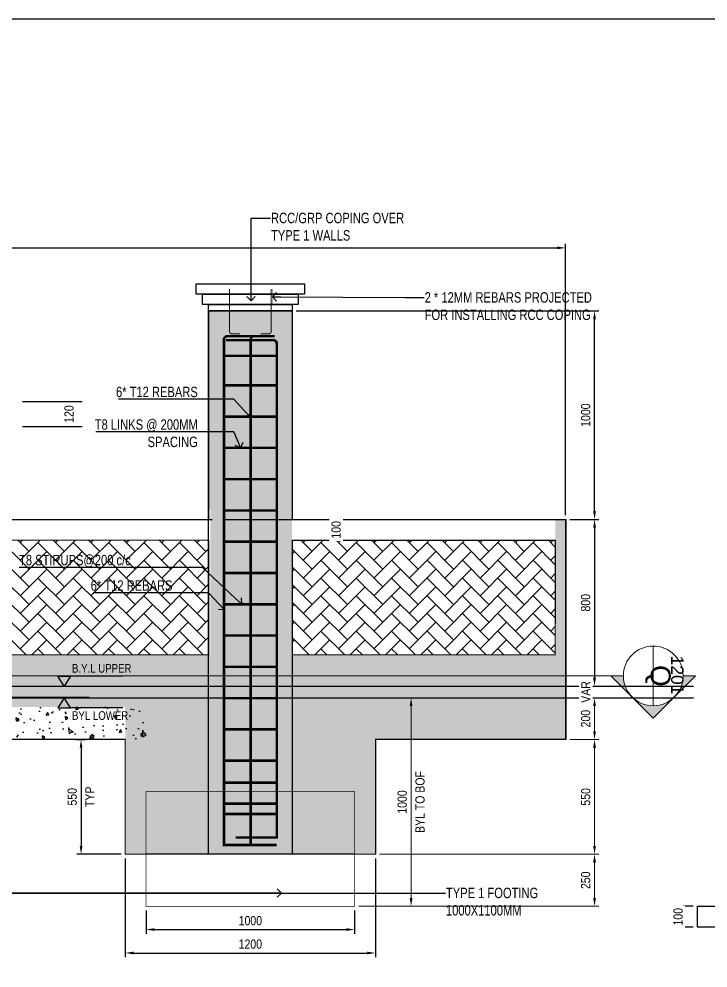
# Model space of a CAD drawing. Header units: centimetres. Extents: x -6122352 to 4157695, y -1694241 to 1947892.
# Drawn here: x 2993323 to 2996628, y -712216 to -707663 of the extents above; entities that cross this region are included whole.
import ezdxf
from ezdxf import colors
from ezdxf.entities.mleader import LeaderData, LeaderLine
from ezdxf.enums import TextEntityAlignment as Align
from ezdxf.math import Vec2, Vec3

# ---------------------------------------------------------------- set-up
doc = ezdxf.new("R2010")
doc.units = ezdxf.units.CM
doc.header["$MEASUREMENT"] = 0
doc.header["$PDMODE"] = 66
doc.header["$PDSIZE"] = 100
doc.linetypes.add('HIDDEN', pattern=[0.375, 0.25, -0.125])
doc.linetypes.add('MASTER PLAN (NICE 1-2)$0$CENTER', pattern=[2, 1.25, -0.25, 0.25, -0.25])
for name, color, linetype in [('00-MI-DIM', 7, 'Continuous'), ('JML-Dimension', 1, 'Continuous'), ('SECTION', 130, 'Continuous')]:
    doc.layers.add(name, color=color, linetype=linetype)
for name, color, linetype, lineweight in [('18-DIM', 8, 'Continuous', 0), ('EFS-401_dim1-1', 10, 'Continuous', 5), ('EFS-501_text1', 142, 'Continuous', 13)]:
    doc.layers.add(name, color=color, linetype=linetype, lineweight=lineweight)
doc.styles.add('AR_TXT_1', font='swissc.ttf')
doc.styles.add('EFS-Arial', font='arial.ttf')
doc.styles.add('JWC 2.5MM', font='GOTHIC.TTF', dxfattribs={"width": 0.8, "height": 2.5})
doc.styles.add('txt-Pisa-std', font='arial.ttf', dxfattribs={"width": 0.8})
doc.dimstyles.new('JWC Swis', dxfattribs={"dimscale": 25, "dimtxt": 2.2, "dimasz": 2, "dimexe": 1, "dimexo": 1, "dimgap": 1, "dimtad": 1, "dimdec": 0, "dimzin": 0, "dimdsep": 46, "dimtxsty": 'AR_TXT_1', "dimcen": 0, "dimclrd": 1, "dimclre": 1, "dimclrt": 7, "dimadec": 0, "dimazin": 0, "dimtfac": 1, "dimtdec": 0, "dimtix": 1, "dimtofl": 0, "dimtmove": 0, "dimatfit": 3, "dimfxl": 1, "dimtfill": 1, "dimtfillclr": 256, "dimtolj": 1, "dimtzin": 0, "dimlwd": -1, "dimlwe": -1, "dimarcsym": 0})
pattern_1 = [(45, (-6567037.67, -3574297.04), (0, 84.85281374), [180, -60]), (135, (-6566995.246, -3574254.616), (7e-15, 84.85281374), [180, -60])]

# ---------------------------------------------------------------- blocks, each defined once
blk = doc.blocks.new('_Open90')
at = {"color": 0, "linetype": 'ByBlock', "lineweight": -2}
for p, q in [((0, 0), (-1, 0)), ((-0.5, 0.5), (0, 0)), ((0, 0), (-0.5, -0.5))]:
    blk.add_line(p, q, dxfattribs=at)
blk = doc.blocks.new('RCC COPING LONG')
at = {"layer": 'SECTION', "color": 6}
for points in [[(5615070.1, 1199923), (5615590.2, 1199923), (5615590.2, 1199873), (5615070.1, 1199873)], [(5615100.1, 1199873), (5615560.2, 1199873), (5615560.2, 1199823), (5615100.1, 1199823)], [(5615130.2, 1199823), (5615530.2, 1199823), (5615530.2, 1199793), (5615130.2, 1199793)]]:
    blk.add_lwpolyline(points, close=True, dxfattribs=at)
blk = doc.blocks.new('A$Cd26b79ee')
at = {"color": 30, "const_width": 5}
for points in [[(-300, 74.8), (-300, -128.2, 0.414214), (-288, -140.2), (-250, -140.2)], [(-100, 74.8), (-100, -128.2, -0.414214), (-112, -140.2), (-150, -140.2)]]:
    blk.add_lwpolyline(points, format="xyb", dxfattribs=at)
at = {"layer": 'SECTION', "color": 3, "linetype": 'HIDDEN', "ltscale": 0.2, "const_width": 0.65}
for points in [[(-306, 75), (-294, 75), (-294, 0), (-306, 0)], [(-106, 75), (-94, 75), (-94, 0), (-106, 0)]]:
    blk.add_lwpolyline(points, close=True, dxfattribs=at)
blk = doc.blocks.new('*U116')
at = {"layer": 'JML-Dimension'}
h = blk.add_hatch(color=10, dxfattribs=at)
h.dxf.hatch_style = 1
h.paths.add_polyline_path([(0, 0), (-1.54, 2.37), (1.54, 2.37)])
blk.add_line((13.98, 2.37), (1.54, 2.37), dxfattribs=at)
blk.add_lwpolyline([(0, 0), (-1.54, 2.37), (1.54, 2.37), (0, 0)], dxfattribs=at)
at = {"color": 5, "style": 'txt-Pisa-std', "width": 0.8}
blk.add_attdef('+0.0', text='', height=2.5, dxfattribs=at).set_placement((1.87, 2.37), align=Align.BOTTOM_LEFT)
blk = doc.blocks.new('*U115')
at = {"layer": 'EFS-401_dim1-1'}
h = blk.add_hatch(color=256, dxfattribs=at)
edge = h.paths.add_edge_path()
edge.add_line((0, 6), (0, 8.49))
edge.add_line((0, 8.49), (8.49, 0))
edge.add_line((8.49, 0), (0, -8.49))
edge.add_line((0, -8.49), (0, -6))
edge.add_arc((0, 0), 6, 270, 450)
for p, q in [((0, 6), (0, 224.76)), ((6, 0), (-6, 0))]:
    blk.add_line(p, q, dxfattribs=at)
blk.add_lwpolyline([(0, 6), (0, 8.49), (8.49, 0), (0, -8.49), (0, -6, 1)], format="xyb", close=True, dxfattribs=at)
blk.add_circle((0, 0), 6, dxfattribs=at)
at = {"layer": 'EFS-501_text1', "style": 'EFS-Arial'}
for tag, height, p in [('SEC_NUMBER', 4, (0, 0.51)), ('SHEET_NUMBER', 2.5, (-0.17, -3.61))]:
    blk.add_attdef(tag, text='', height=height, dxfattribs=at).set_placement(p, align=Align.CENTER)
blk = doc.blocks.new('*D1356')
at = {"layer": '18-DIM', "color": 1, "transparency": 16777216}
for p, q in [((2995965.6, -710919.3), (2996104.1, -710919.3)), ((2996084.1, -710959.3), (2996084.1, -711079.6)), ((2995965.6, -711119.6), (2996104.1, -711119.6))]:
    blk.add_line(p, q, dxfattribs=at)
for points in [[(2996077.5, -710959.3), (2996090.8, -710959.3), (2996084.1, -710919.3)], [(2996077.5, -711079.6), (2996090.8, -711079.6), (2996084.1, -711119.6)]]:
    blk.add_solid(points, dxfattribs=at)
at = {"layer": 'Defpoints', "color": 0, "transparency": 16777216}
for p in [(2995945.6, -710919.3), (2995945.6, -711119.6), (2996084.1, -711119.6)]:
    blk.add_point(p, dxfattribs=at)
at = {"layer": '18-DIM', "color": 7, "transparency": 16777216, "insert": (2996041.5, -711019.4), "char_height": 44, "attachment_point": 5, "rotation": 90, "style": 'AR_TXT_1', "bg_fill": 3, "box_fill_scale": 1.25, "bg_fill_color": 256, "bg_fill_true_color": 13158600, "bg_fill_transparency": 0}
blk.add_mtext('\\A1;200', dxfattribs=at)
blk = doc.blocks.new('T1 1000FT')
at = {"layer": 'SECTION', "color": 12, "linetype": 'HIDDEN', "const_width": 3}
blk.add_lwpolyline([(9778515.4, 2694215.6), (9778515.4, 2694515.6), (9779515.4, 2694515.6), (9779515.4, 2694215.6)], dxfattribs=at)
at = {"layer": 'SECTION', "color": 12, "const_width": 3}
blk.add_lwpolyline([(9778515.4, 2694215.6), (9779515.4, 2694215.6), (9779515.4, 2693965.6), (9778515.4, 2693965.6)], close=True, dxfattribs=at)
blk = doc.blocks.new('*D1362')
at = {"layer": '18-DIM', "color": 1, "transparency": 16777216}
for p, q in [((2995128.4, -710919.3), (2995224.2, -710919.3)), ((2995204.2, -710959.3), (2995204.2, -711879.6)), ((2994953.1, -711919.6), (2995224.2, -711919.6))]:
    blk.add_line(p, q, dxfattribs=at)
for points in [[(2995197.5, -710959.3), (2995210.8, -710959.3), (2995204.2, -710919.3)], [(2995197.5, -711879.6), (2995210.8, -711879.6), (2995204.2, -711919.6)]]:
    blk.add_solid(points, dxfattribs=at)
at = {"layer": 'Defpoints', "color": 0, "transparency": 16777216}
for p in [(2995108.4, -710919.3), (2994933.1, -711919.6), (2995204.2, -711919.6)]:
    blk.add_point(p, dxfattribs=at)
at = {"layer": '18-DIM', "color": 7, "transparency": 16777216, "insert": (2995161.6, -711419.4), "char_height": 44, "attachment_point": 5, "rotation": 90, "style": 'AR_TXT_1', "bg_fill": 3, "box_fill_scale": 1.25, "bg_fill_color": 256, "bg_fill_true_color": 13158600, "bg_fill_transparency": 0}
blk.add_mtext('\\A1;1000', dxfattribs=at)
at = {"layer": '18-DIM', "color": 7, "transparency": 16777216, "insert": (2995247.2, -711419.4), "char_height": 44, "attachment_point": 5, "rotation": 90, "style": 'AR_TXT_1', "bg_fill": 3, "box_fill_scale": 1.25, "bg_fill_color": 256, "bg_fill_true_color": 13158600, "bg_fill_transparency": 0}
blk.add_mtext('\\A1;BYL TO BOF', dxfattribs=at)
blk = doc.blocks.new('*D1374')
at = {"layer": '18-DIM', "color": 1, "transparency": 16777216}
for p, q in [((2995965.6, -711119.6), (2996104.1, -711119.6)), ((2996084.1, -711159.6), (2996084.1, -711629.6)), ((2995053.1, -711669.6), (2996104.1, -711669.6))]:
    blk.add_line(p, q, dxfattribs=at)
for points in [[(2996077.5, -711159.6), (2996090.8, -711159.6), (2996084.1, -711119.6)], [(2996077.5, -711629.6), (2996090.8, -711629.6), (2996084.1, -711669.6)]]:
    blk.add_solid(points, dxfattribs=at)
at = {"layer": 'Defpoints', "color": 0, "transparency": 16777216}
for p in [(2995945.6, -711119.6), (2995033.1, -711669.6), (2996084.1, -711669.6)]:
    blk.add_point(p, dxfattribs=at)
at = {"layer": '18-DIM', "color": 7, "transparency": 16777216, "insert": (2996041.6, -711394.6), "char_height": 44, "attachment_point": 5, "rotation": 90, "style": 'AR_TXT_1', "bg_fill": 3, "box_fill_scale": 1.25, "bg_fill_color": 256, "bg_fill_true_color": 13158600, "bg_fill_transparency": 0}
blk.add_mtext('\\A1;550', dxfattribs=at)
blk = doc.blocks.new('*D1320')
at = {"layer": '18-DIM', "color": 1, "transparency": 16777216}
for p, q in [((2995053.1, -711669.6), (2996104.1, -711669.6)), ((2996084.1, -711709.6), (2996084.1, -711879.6)), ((2994953.1, -711919.6), (2996104.1, -711919.6))]:
    blk.add_line(p, q, dxfattribs=at)
for points in [[(2996077.5, -711709.6), (2996090.8, -711709.6), (2996084.1, -711669.6)], [(2996077.5, -711879.6), (2996090.8, -711879.6), (2996084.1, -711919.6)]]:
    blk.add_solid(points, dxfattribs=at)
at = {"layer": 'Defpoints', "color": 0, "transparency": 16777216}
for p in [(2995033.1, -711669.6), (2994933.1, -711919.6), (2996084.1, -711919.6)]:
    blk.add_point(p, dxfattribs=at)
at = {"layer": '18-DIM', "color": 7, "transparency": 16777216, "insert": (2996041.5, -711794.6), "char_height": 44, "attachment_point": 5, "rotation": 90, "style": 'AR_TXT_1', "bg_fill": 3, "box_fill_scale": 1.25, "bg_fill_color": 256, "bg_fill_true_color": 13158600, "bg_fill_transparency": 0}
blk.add_mtext('\\A1;250', dxfattribs=at)
blk = doc.blocks.new('*D1782')
at = {"layer": '00-MI-DIM', "color": 1, "ltscale": 20, "transparency": 16777216}
for p, q in [((2996557.7, -711919.6), (2996507.6, -711919.6)), ((2996557.7, -712019.7), (2996507.6, -712019.7))]:
    blk.add_line(p, q, dxfattribs=at)
at = {"layer": 'Defpoints', "color": 0, "ltscale": 20, "transparency": 16777216}
for p in [(2996577.7, -711919.6), (2996577.7, -712019.7)]:
    blk.add_point(p, dxfattribs=at)
at = {"layer": '00-MI-DIM', "color": 7, "ltscale": 20, "transparency": 16777216, "insert": (2996485, -711969.6), "char_height": 44, "attachment_point": 5, "rotation": 90, "style": 'AR_TXT_1', "bg_fill": 3, "box_fill_scale": 1.25, "bg_fill_color": 256, "bg_fill_true_color": 13158600, "bg_fill_transparency": 0}
blk.add_mtext('\\A1;100', dxfattribs=at)
at = {"layer": 'Defpoints', "color": 0, "ltscale": 20, "transparency": 16777216}
blk.add_point((2996527.6, -711919.6), dxfattribs=at)
blk = doc.blocks.new('*D1902')
at = {"layer": '00-MI-DIM', "color": 1, "ltscale": 20, "transparency": 16777216}
for p, q in [((2993340.2, -709498.4), (2993626, -709498.4)), ((2993340.2, -709618.4), (2993626, -709618.4))]:
    blk.add_line(p, q, dxfattribs=at)
at = {"layer": 'Defpoints', "color": 0, "ltscale": 20, "transparency": 16777216}
for p in [(2993320.2, -709498.4), (2993320.2, -709618.4)]:
    blk.add_point(p, dxfattribs=at)
at = {"layer": '00-MI-DIM', "color": 7, "ltscale": 20, "transparency": 16777216, "insert": (2993563.4, -709558.4), "char_height": 44, "attachment_point": 5, "rotation": 90, "style": 'AR_TXT_1', "bg_fill": 3, "box_fill_scale": 1.25, "bg_fill_color": 256, "bg_fill_true_color": 13158600, "bg_fill_transparency": 0}
blk.add_mtext('\\A1;120', dxfattribs=at)
at = {"layer": 'Defpoints', "color": 0, "ltscale": 20, "transparency": 16777216}
blk.add_point((2993606, -709618.4), dxfattribs=at)
blk = doc.blocks.new('*D1614')
at = {"layer": '00-MI-DIM', "color": 1, "ltscale": 20, "transparency": 16777216}
for p, q in [((2994838.3, -710063.6), (2994907.3, -710063.6)), ((2994838.3, -710163.6), (2994907.3, -710163.6))]:
    blk.add_line(p, q, dxfattribs=at)
at = {"layer": '00-MI-DIM', "color": 7, "ltscale": 20, "transparency": 16777216, "insert": (2994844.7, -710113.6), "char_height": 44, "attachment_point": 5, "rotation": 90, "style": 'AR_TXT_1', "bg_fill": 3, "box_fill_scale": 1.25, "bg_fill_color": 256, "bg_fill_true_color": 13158600, "bg_fill_transparency": 0}
blk.add_mtext('\\A1;100', dxfattribs=at)
at = {"layer": 'Defpoints', "color": 0, "ltscale": 20, "transparency": 16777216}
for p in [(2994818.3, -710063.6), (2994818.3, -710163.6), (2994887.3, -710163.6)]:
    blk.add_point(p, dxfattribs=at)
blk = doc.blocks.new('*D1620')
at = {"layer": '00-MI-DIM', "color": 1, "ltscale": 20, "transparency": 16777216}
for p, q in [((2993659.8, -710918.8), (2993090, -710918.8)), ((2993110, -710958.8), (2993110, -711078.7)), ((2993660, -711118.7), (2993090, -711118.7))]:
    blk.add_line(p, q, dxfattribs=at)
for points in [[(2993103.3, -710958.8), (2993116.6, -710958.8), (2993110, -710918.8)], [(2993103.3, -711078.7), (2993116.6, -711078.7), (2993110, -711118.7)]]:
    blk.add_solid(points, dxfattribs=at)
at = {"layer": 'Defpoints', "color": 0, "ltscale": 20, "transparency": 16777216}
for p in [(2993679.8, -710918.8), (2993110, -711118.7), (2993680, -711118.7)]:
    blk.add_point(p, dxfattribs=at)
at = {"layer": '00-MI-DIM', "color": 7, "ltscale": 20, "transparency": 16777216, "insert": (2993067.3, -711018.8), "char_height": 44, "attachment_point": 5, "rotation": 90, "style": 'AR_TXT_1', "bg_fill": 3, "box_fill_scale": 1.25, "bg_fill_color": 256, "bg_fill_true_color": 13158600, "bg_fill_transparency": 0}
blk.add_mtext('\\A1;200', dxfattribs=at)
blk = doc.blocks.new('*D1638')
at = {"layer": '00-MI-DIM', "color": 1, "ltscale": 20, "transparency": 16777216}
for p, q in [((2989945.6, -710043.6), (2989945.6, -708741.3)), ((2989985.6, -708761.3), (2995905.6, -708761.3)), ((2995945.6, -710043.6), (2995945.6, -708741.3))]:
    blk.add_line(p, q, dxfattribs=at)
for points in [[(2989985.6, -708754.6), (2989985.6, -708767.9), (2989945.6, -708761.3)], [(2995905.6, -708754.6), (2995905.6, -708767.9), (2995945.6, -708761.3)]]:
    blk.add_solid(points, dxfattribs=at)
at = {"layer": 'Defpoints', "color": 0, "ltscale": 20, "transparency": 16777216}
for p in [(2995945.6, -708761.3), (2989945.6, -710063.6), (2995945.6, -710063.6)]:
    blk.add_point(p, dxfattribs=at)
at = {"layer": '00-MI-DIM', "color": 7, "ltscale": 20, "transparency": 16777216, "insert": (2992945.6, -708718.2), "char_height": 44, "attachment_point": 5, "style": 'AR_TXT_1', "bg_fill": 3, "box_fill_scale": 1.25, "bg_fill_color": 256, "bg_fill_true_color": 13158600, "bg_fill_transparency": 0}
blk.add_mtext('\\A1;VARRIES AS PER PLAN', dxfattribs=at)
blk = doc.blocks.new('*D1680')
at = {"layer": '00-MI-DIM', "color": 1, "ltscale": 20, "transparency": 16777216}
for p, q in [((2993090, -710863.6), (2992973, -710863.6)), ((2993659.8, -710919.3), (2992973, -710919.3))]:
    blk.add_line(p, q, dxfattribs=at)
at = {"layer": 'Defpoints', "color": 0, "ltscale": 20, "transparency": 16777216}
for p in [(2993110, -710863.6), (2993679.8, -710919.3)]:
    blk.add_point(p, dxfattribs=at)
at = {"layer": '00-MI-DIM', "color": 7, "ltscale": 20, "transparency": 16777216, "insert": (2992951, -710891.4), "char_height": 44, "attachment_point": 5, "rotation": 90, "style": 'AR_TXT_1', "bg_fill": 3, "box_fill_scale": 1.25, "bg_fill_color": 256, "bg_fill_true_color": 13158600, "bg_fill_transparency": 0}
blk.add_mtext('\\A1;VAR', dxfattribs=at)
at = {"layer": 'Defpoints', "color": 0, "ltscale": 20, "transparency": 16777216}
blk.add_point((2992993, -710863.6), dxfattribs=at)
blk = doc.blocks.new('*D1566')
at = {"layer": '00-MI-DIM', "color": 1, "ltscale": 20, "transparency": 16777216}
for p, q in [((2995965.6, -710063.6), (2996104.1, -710063.6)), ((2996084.1, -710103.6), (2996084.1, -710823.6)), ((2995965.6, -710863.6), (2996104.1, -710863.6))]:
    blk.add_line(p, q, dxfattribs=at)
for points in [[(2996077.5, -710103.6), (2996090.8, -710103.6), (2996084.1, -710063.6)], [(2996077.5, -710823.6), (2996090.8, -710823.6), (2996084.1, -710863.6)]]:
    blk.add_solid(points, dxfattribs=at)
at = {"layer": 'Defpoints', "color": 0, "ltscale": 20, "transparency": 16777216}
for p in [(2995945.6, -710063.6), (2995945.6, -710863.6), (2996084.1, -710863.6)]:
    blk.add_point(p, dxfattribs=at)
at = {"layer": '00-MI-DIM', "color": 7, "ltscale": 20, "transparency": 16777216, "insert": (2996041.5, -710463.6), "char_height": 44, "attachment_point": 5, "rotation": 90, "style": 'AR_TXT_1', "bg_fill": 3, "box_fill_scale": 1.25, "bg_fill_color": 256, "bg_fill_true_color": 13158600, "bg_fill_transparency": 0}
blk.add_mtext('\\A1;800', dxfattribs=at)
blk = doc.blocks.new('*D1584')
at = {"layer": '00-MI-DIM', "color": 1, "ltscale": 20, "transparency": 16777216}
for p, q in [((2993933.1, -711939.6), (2993933.1, -712051.1)), ((2994933.1, -711939.6), (2994933.1, -712051.1)), ((2993973.1, -712031.1), (2994893.1, -712031.1))]:
    blk.add_line(p, q, dxfattribs=at)
for points in [[(2993973.1, -712024.4), (2993973.1, -712037.8), (2993933.1, -712031.1)], [(2994893.1, -712024.4), (2994893.1, -712037.8), (2994933.1, -712031.1)]]:
    blk.add_solid(points, dxfattribs=at)
at = {"layer": 'Defpoints', "color": 0, "ltscale": 20, "transparency": 16777216}
for p in [(2993933.1, -711919.6), (2994933.1, -711919.6), (2994933.1, -712031.1)]:
    blk.add_point(p, dxfattribs=at)
at = {"layer": '00-MI-DIM', "color": 7, "ltscale": 20, "transparency": 16777216, "insert": (2994433.1, -711988.5), "char_height": 44, "attachment_point": 5, "style": 'AR_TXT_1', "bg_fill": 3, "box_fill_scale": 1.25, "bg_fill_color": 256, "bg_fill_true_color": 13158600, "bg_fill_transparency": 0}
blk.add_mtext('\\A1;1000', dxfattribs=at)
blk = doc.blocks.new('*D1590')
at = {"layer": '00-MI-DIM', "color": 1, "ltscale": 20, "transparency": 16777216}
for p, q in [((2993833.1, -711689.6), (2993833.1, -712163.6)), ((2995033.1, -711689.6), (2995033.1, -712163.6)), ((2993873.1, -712143.6), (2994993.1, -712143.6))]:
    blk.add_line(p, q, dxfattribs=at)
for points in [[(2993873.1, -712136.9), (2993873.1, -712150.2), (2993833.1, -712143.6)], [(2994993.1, -712136.9), (2994993.1, -712150.2), (2995033.1, -712143.6)]]:
    blk.add_solid(points, dxfattribs=at)
at = {"layer": 'Defpoints', "color": 0, "ltscale": 20, "transparency": 16777216}
for p in [(2993833.1, -711669.6), (2995033.1, -711669.6), (2995033.1, -712143.6)]:
    blk.add_point(p, dxfattribs=at)
at = {"layer": '00-MI-DIM', "color": 7, "ltscale": 20, "transparency": 16777216, "insert": (2994433.1, -712100.9), "char_height": 44, "attachment_point": 5, "style": 'AR_TXT_1', "bg_fill": 3, "box_fill_scale": 1.25, "bg_fill_color": 256, "bg_fill_true_color": 13158600, "bg_fill_transparency": 0}
blk.add_mtext('\\A1;1200', dxfattribs=at)
blk = doc.blocks.new('*D1596')
at = {"layer": '00-MI-DIM', "color": 1, "ltscale": 20, "transparency": 16777216}
for p, q in [((2993594.7, -711118.8), (2993641.1, -711118.8)), ((2993621.1, -711158.8), (2993621.1, -711629.6)), ((2993813.1, -711669.6), (2993601.1, -711669.6))]:
    blk.add_line(p, q, dxfattribs=at)
for points in [[(2993614.5, -711158.8), (2993627.8, -711158.8), (2993621.1, -711118.8)], [(2993614.5, -711629.6), (2993627.8, -711629.6), (2993621.1, -711669.6)]]:
    blk.add_solid(points, dxfattribs=at)
at = {"layer": 'Defpoints', "color": 0, "ltscale": 20, "transparency": 16777216}
for p in [(2993574.7, -711118.8), (2993621.1, -711669.6), (2993833.1, -711669.6)]:
    blk.add_point(p, dxfattribs=at)
at = {"layer": '00-MI-DIM', "color": 7, "ltscale": 20, "transparency": 16777216, "insert": (2993578.6, -711394.2), "char_height": 44, "attachment_point": 5, "rotation": 90, "style": 'AR_TXT_1', "bg_fill": 3, "box_fill_scale": 1.25, "bg_fill_color": 256, "bg_fill_true_color": 13158600, "bg_fill_transparency": 0}
blk.add_mtext('\\A1;550', dxfattribs=at)
at = {"layer": '00-MI-DIM', "color": 7, "ltscale": 20, "transparency": 16777216, "insert": (2993663.1, -711394.2), "char_height": 44, "attachment_point": 5, "rotation": 90, "style": 'AR_TXT_1', "bg_fill": 3, "box_fill_scale": 1.25, "bg_fill_color": 256, "bg_fill_true_color": 13158600, "bg_fill_transparency": 0}
blk.add_mtext('\\A1;TYP', dxfattribs=at)
blk = doc.blocks.new('*D1368')
at = {"layer": '00-MI-DIM', "color": 1, "transparency": 16777216}
for p, q in [((2994653.1, -709063.6), (2996104.1, -709063.6)), ((2996084.1, -710023.6), (2996084.1, -709103.6)), ((2995965.6, -710063.6), (2996104.1, -710063.6))]:
    blk.add_line(p, q, dxfattribs=at)
for points in [[(2996077.5, -709103.6), (2996090.8, -709103.6), (2996084.1, -709063.6)], [(2996077.5, -710023.6), (2996090.8, -710023.6), (2996084.1, -710063.6)]]:
    blk.add_solid(points, dxfattribs=at)
at = {"layer": 'Defpoints', "color": 0, "transparency": 16777216}
for p in [(2994633.1, -709063.6), (2996084.1, -709063.6), (2995945.6, -710063.6)]:
    blk.add_point(p, dxfattribs=at)
at = {"layer": '00-MI-DIM', "color": 7, "transparency": 16777216, "insert": (2996041.5, -709563.6), "char_height": 44, "attachment_point": 5, "rotation": 90, "style": 'AR_TXT_1', "bg_fill": 3, "box_fill_scale": 1.25, "bg_fill_color": 256, "bg_fill_true_color": 13158600, "bg_fill_transparency": 0}
blk.add_mtext('\\A1;1000', dxfattribs=at)
blk = doc.blocks.new('*D1341')
at = {"layer": '00-MI-DIM', "color": 1, "transparency": 16777216}
for p, q in [((2995965.6, -710863.6), (2996104.1, -710863.6)), ((2996104.1, -710919.3), (2996104.1, -710919.3))]:
    blk.add_line(p, q, dxfattribs=at)
at = {"layer": 'Defpoints', "color": 0, "transparency": 16777216}
blk.add_point((2995945.6, -710863.6), dxfattribs=at)
at = {"layer": '00-MI-DIM', "color": 7, "transparency": 16777216, "insert": (2996042.1, -710891.4), "char_height": 44, "attachment_point": 5, "rotation": 90, "style": 'AR_TXT_1', "bg_fill": 3, "box_fill_scale": 1.25, "bg_fill_color": 256, "bg_fill_true_color": 13158600, "bg_fill_transparency": 0}
blk.add_mtext('\\A1;VAR', dxfattribs=at)
at = {"layer": 'Defpoints', "color": 0, "transparency": 16777216}
blk.add_point((2996084.1, -710919.3), dxfattribs=at)
blk.add_point((2996084.1, -710919.3), dxfattribs=at)

msp = doc.modelspace()

# ---------------------------------------------------------------- hatches: boundary and pattern name
at = {"transparency": 33554679}
h = msp.add_hatch(dxfattribs=at)
h.set_pattern_fill('AR-CONC', color=0, scale=20, angle=45)
h.set_pattern_definition([(95, (-6558450.78, -3574297.04), (110.3103998, 92.5614158), [15, -165]), (40, (-6558450.78, -3574297.04), (-125.9984335, 86.75363), [12, -132]), (145.4514445, (-6558441.59, -3574289.33), (-15.6880329, 179.3150443), [12.7480384, -140.2284224]), (91.1842, (-6558479.06, -3574268.76), (174.3386776, 127.5227552), [22.5, -247.5]), (141.6356355, (-6558464.54, -3574258.13), (-5.5800137, 269.9423336), [19.1220684, -210.342752]), (36.184164, (-6558479.06, -3574268.76), (-5.5800137, 269.9423335), [18, -198]), (66, (-6558457.85, -3574261.69), (141.3543144, 27.4764953), [15, -165]), (11, (-6558457.85, -3574261.69), (-68.1417186, 136.961687), [12, -132]), (116.4514447, (-6558446.07, -3574259.4), (73.212595, 164.4381811), [12.748038, -140.2284224]), (82.5, (-6558450.78, -3574297.04), (-45.35863706, 48.79796352), [0, -130.4, 0, -134, 0, -132.5]), (52.5, (-6558450.78, -3574297.04), (-18.57458844, 92.98189), [0, -76.4, 0, -127.4, 0, -50.5]), (12.5, (-6558482.317, -3574328.58), (78.68363346, 72.30415236), [0, -50, 0, -156, 0, -207]), (2.5, (-6558496.46, -3574342.72), (68.3179966, 96.6319614), [0, -65, 0, -103.6, 0, -147])])
h.paths.add_polyline_path([(2995895.62954, -710063.56284), (2994633.09436, -710063.56284), (2994633.09436, -710713.56284), (2995895.62954, -710713.56284)], flags=16)
h.paths.add_polyline_path([(2994233.09436, -710013.56282), (2994233.09436, -710063.56284), (2991632.75989, -710063.56284), (2991632.75989, -710713.56284), (2994241.19989, -710713.56284), (2994241.20012, -710013.56283)], flags=17)
h.paths.add_polyline_path([(2991234.64176, -709063.56284), (2991234.64176, -710063.56284), (2989945.62954, -710063.56284), (2989945.62954, -711119.56284), (2990833.09436, -711119.56284), (2990833.39615, -711670.50119), (2992033.37855, -711670.50119), (2992033.07677, -710963.56284), (2993833.09436, -710963.56284), (2993833.09436, -711669.56284), (2995033.09436, -711669.56284), (2995033.09436, -711119.56284), (2995945.62954, -711119.56284), (2995945.62954, -710063.56284), (2994633.09436, -710063.56284), (2994633.09436, -709063.56284), (2994233.09436, -709063.56284), (2994233.09436, -710063.56284), (2991632.75941, -710063.56284), (2991632.75941, -709063.56284)])
h.paths.add_polyline_path([(2991234.59992, -710063.56284), (2989995.62954, -710063.56284), (2989995.62954, -710713.56284), (2991234.18171, -710713.56284)], flags=16)
h = msp.add_hatch(dxfattribs=at)
h.set_pattern_fill('AR-CONC', color=0, scale=20, angle=45)
h.set_pattern_definition([(95, (-6567037.67, -3574297.04), (110.3103998, 92.5614158), [15, -165]), (40, (-6567037.67, -3574297.04), (-125.9984335, 86.75363), [12, -132]), (145.4514445, (-6567028.48, -3574289.33), (-15.6880329, 179.3150443), [12.7480384, -140.2284224]), (91.1842, (-6567065.96, -3574268.76), (174.3386776, 127.5227552), [22.5, -247.5]), (141.6356355, (-6567051.43, -3574258.13), (-5.5800137, 269.9423336), [19.1220684, -210.342752]), (36.184164, (-6567065.96, -3574268.76), (-5.5800137, 269.9423335), [18, -198]), (66, (-6567044.74, -3574261.69), (141.3543144, 27.4764953), [15, -165]), (11, (-6567044.74, -3574261.69), (-68.1417186, 136.961687), [12, -132]), (116.4514447, (-6567032.96, -3574259.4), (73.212595, 164.4381811), [12.748038, -140.2284224]), (82.5, (-6567037.67, -3574297.04), (-45.35863706, 48.79796352), [0, -130.4, 0, -134, 0, -132.5]), (52.5, (-6567037.67, -3574297.04), (-18.57458844, 92.98189), [0, -76.4, 0, -127.4, 0, -50.5]), (12.5, (-6567069.21, -3574328.58), (78.68363346, 72.30415236), [0, -50, 0, -156, 0, -207]), (2.5, (-6567083.35, -3574342.72), (68.3179966, 96.6319614), [0, -65, 0, -103.6, 0, -147])])
h.paths.add_polyline_path([(2991933.09436, -711119.56284), (2993933.09436, -711119.56284), (2993933.09436, -710963.56284), (2991933.09436, -710963.56284)])
at = {"layer": 'SECTION', "ltscale": 20}
h = msp.add_hatch(dxfattribs=at)
h.set_pattern_fill('AR-HBONE', color=8, scale=15)
h.set_pattern_definition(pattern_1)
h.paths.add_polyline_path([(2994233.09436, -710163.56227), (2991632.75989, -710163.56227), (2991632.75989, -710713.56284), (2994233.09436, -710713.56284)])
h = msp.add_hatch(dxfattribs=at)
h.set_pattern_fill('AR-HBONE', color=8, scale=15)
h.set_pattern_definition(pattern_1)
h.paths.add_polyline_path([(2995895.62954, -710163.56284), (2994633.09436, -710163.56284), (2994633.09436, -710713.56284), (2995895.62954, -710713.56284)])

# ---------------------------------------------------------------- linework, layer by layer
at = {"color": 30, "ltscale": 20}
msp.add_lwpolyline([(2993833.09436, -711669.56284, 5, 5, 0), (2995033.09436, -711669.56284, 5, 5, 0), (2995033.09436, -711119.56284, 5, 5, 0), (2995945.62954, -711119.56284, 5, 5, 0), (2995945.62954, -710063.56284, 5, 5, 0), (2994633.09436, -710063.56284, 5, 5, 0), (2994633.09436, -709063.56284, 5, 5, 0), (2994233.09436, -709063.56284, 5, 5, 0), (2994233.09436, -710063.56284, 5, 5, 0), (2993901.62954, -710063.56284, 5, 5, 0), (2992801.74413, -710063.56284, 5, 5, 0), (2991632.75941, -710063.56284, 5, 5, 0), (2991632.75941, -709063.56284, 5, 5, 0), (2991234.64176, -709063.56284, 5, 5, 0), (2991234.64176, -710063.56284, 5, 5, 0), (2989945.62954, -710063.56284, 5, 5, 0), (2989945.62954, -711119.56284, 5, 5, 0), (2990833.09436, -711119.56284, 5, 5, 0), (2990833.09436, -711669.56284, 5, 5, 0), (2992033.07677, -711669.56284, 5, 5, 0), (2992033.07677, -711119.56284, 5, 5, 0), (2993833.09436, -711119.56284, 5, 5, 0)], format="xyseb", close=True, dxfattribs=at)
at = {"color": 0, "ltscale": 20}
msp.add_lwpolyline([(2993833.09436, -711669.56284, 5, 5, 0), (2995033.09436, -711669.56284, 5, 5, 0), (2995033.09436, -711119.56284, 5, 5, 0), (2995945.62954, -711119.56284, 5, 5, 0), (2995945.62954, -710063.56284, 5, 5, 0), (2994633.09436, -710063.56284, 5, 5, 0), (2994633.09436, -709063.56284, 5, 5, 0), (2994233.09436, -709063.56284, 5, 5, 0), (2994233.09436, -710063.56284, 5, 5, 0), (2993901.62954, -710063.56284, 5, 5, 0), (2992801.74413, -710063.56284, 5, 5, 0), (2991632.75941, -710063.56284, 5, 5, 0), (2991632.75941, -709063.56284, 5, 5, 0), (2991234.64176, -709063.56284, 5, 5, 0), (2991234.64176, -710063.56284, 5, 5, 0), (2989945.62954, -710063.56284, 5, 5, 0), (2989945.62954, -711119.56284, 5, 5, 0), (2990833.09436, -711119.56284, 5, 5, 0), (2990833.09436, -711669.56284, 5, 5, 0), (2992033.07677, -711671.4386, 5, 5, 0), (2992033.1813, -711120.44407, 5, 5, 0), (2993833.19889, -711118.56832, 5, 5, 0)], format="xyseb", close=True, dxfattribs=at)
at = {"color": 8, "ltscale": 20, "const_width": 12}
for points in [[(2994549.65927, -709185.01857), (2994322.46659, -709185.01857, 0.4142135624), (2994306.46659, -709201.01857), (2994306.46659, -711625.59353), (2994516.1327, -711625.59353)], [(2994316.52946, -709204.31972), (2994543.72214, -709204.31972, -0.4142135624), (2994559.72214, -709220.31972), (2994559.72214, -711589.27825), (2994363.29802, -711589.27825)], [(2994549.65927, -709185.01857), (2994450.43378, -709185.01857, 0.4142135624), (2994434.43378, -709201.01857), (2994434.43378, -711625.59353), (2994559.28027, -711625.59353)]]:
    msp.add_lwpolyline(points, format="xyb", dxfattribs=at)
for points in [[(2994306.46659, -709279.3204), (2994559.72214, -709279.3204)], [(2994306.46659, -709420.84457), (2994559.72214, -709420.84457)], [(2994306.46659, -709570.84457), (2994559.72214, -709570.84457)], [(2994306.46659, -709720.84457), (2994559.72214, -709720.84457)], [(2994306.46659, -709870.84457), (2994559.72214, -709870.84457)], [(2994306.46659, -710020.84457), (2994559.72214, -710020.84457)], [(2994306.46659, -710170.84457), (2994559.72214, -710170.84457)], [(2994306.46659, -710320.84457), (2994559.72214, -710320.84457)], [(2994306.46659, -710320.84457), (2994559.72214, -710320.84457)], [(2994306.46659, -710470.84457), (2994559.72214, -710470.84457)], [(2994306.46659, -710620.84457), (2994559.72214, -710620.84457)], [(2994306.46659, -710770.84457), (2994559.72214, -710770.84457)], [(2994306.46659, -710920.84457), (2994559.72214, -710920.84457)], [(2994306.46659, -711070.84457), (2994559.72214, -711070.84457)], [(2994306.46659, -711220.84457), (2994559.72214, -711220.84457)], [(2994306.46659, -711326.84457), (2994559.72214, -711326.84457)], [(2994306.46659, -711426.84457), (2994559.72214, -711426.84457)], [(2994306.46659, -711476.84457), (2994559.72214, -711476.84457)]]:
    msp.add_lwpolyline(points, dxfattribs=at)
at = {"color": 5, "ltscale": 20, "const_width": 5}
for points in [[(2991632.75989, -710163.56172), (2991632.75989, -710713.56284), (2994233.09436, -710713.56284), (2994233.09436, -710163.56282)], [(2994233.09436, -710163.56282), (2991632.75989, -710163.56172), (2991632.75989, -710563.56284)]]:
    msp.add_lwpolyline(points, dxfattribs=at)
msp.add_lwpolyline([(2994633.09436, -710163.56284), (2995895.62954, -710163.56284), (2995895.62954, -710713.56284), (2994633.09436, -710713.56284)], close=True, dxfattribs=at)
at = {"color": 0, "linetype": 'MASTER PLAN (NICE 1-2)$0$CENTER', "ltscale": 2}
for points in [[(2989228.91841, -710863.56284), (2996560.73441, -710863.56284)], [(2989228.91841, -710919.32323), (2996560.73441, -710919.32323)]]:
    msp.add_lwpolyline(points, dxfattribs=at)
at = {"ltscale": 20}
msp.add_lwpolyline([(2996577.67427, -711919.56284), (2998307.21221, -711919.56284), (2998307.21221, -712019.68402), (2996577.67427, -712019.68402)], close=True, dxfattribs=at)
at = {"layer": 'Defpoints'}
msp.add_lwpolyline([(2989228.91841, -707663.42982), (3001696.72694, -707663.42982), (3001696.72694, -715731.8006), (2989228.91841, -715731.8006)], close=True, dxfattribs=at)
at = {"layer": 'SECTION', "color": 0}
for points in [[(2989945.62954, -710963.56284), (2989945.62954, -710063.56284), (2991234.64176, -710063.56284), (2991234.64176, -709063.56284), (2991632.75941, -709063.56284), (2991632.75941, -710063.56284), (2992801.74413, -710063.56284), (2993901.62954, -710063.56284)], [(2993901.62954, -710063.56284), (2994233.09436, -710063.56284), (2994233.09436, -709063.56284), (2994633.09436, -709063.56284), (2994633.09436, -710063.56284), (2995945.62954, -710063.56284), (2995945.62954, -711119.56284), (2995033.09436, -711119.56284), (2995033.09436, -711669.56284)], [(2994633.09436, -710163.56284), (2995895.62954, -710163.56284), (2995895.62954, -710563.56284)], [(2994933.09436, -711669.56284), (2993933.09436, -711669.56284)]]:
    msp.add_lwpolyline(points, dxfattribs=at)
at = {"layer": 'SECTION', "color": 0, "linetype": 'HIDDEN', "ltscale": 10}
for points in [[(2994233.09436, -711669.56284), (2994233.09436, -710063.56284), (2994251.74413, -710063.56284)], [(2994633.09436, -710163.56284), (2994633.09436, -711669.56284), (2994233.09436, -711669.56284)]]:
    msp.add_lwpolyline(points, dxfattribs=at)
at = {"layer": 'SECTION', "color": 8, "ltscale": 20}
msp.add_lwpolyline([(2994301.74413, -710063.56284), (2994633.09436, -710063.56284)], dxfattribs=at)
at = {"layer": 'SECTION', "color": 6}
msp.add_lwpolyline([(2993901.62954, -710113.56284), (2993901.74413, -710113.56284)], dxfattribs=at)

# ---------------------------------------------------------------- block references
at = {"ltscale": 20}
msp.add_blockref('A$Cd26b79ee', (2994633.09436, -709033.56284), dxfattribs=at)
at = {"transparency": 33554623}
ref = msp.add_blockref('*U115', (2996365.59766, -710814.26283), dxfattribs=dict(at, xscale=-23.87144419262978, yscale=23.87144419262978, zscale=23.87144419262978, rotation=90))
ref.add_attrib('SEC_NUMBER', 'Q', dxfattribs={"layer": 'EFS-501_text1', "height": 95.48578, "rotation": 270, "style": 'EFS-Arial'}).set_placement((2996353.48268, -710814.22202), align=Align.CENTER)
ref.add_attrib('SHEET_NUMBER', '1201', dxfattribs={"layer": 'EFS-501_text1', "height": 59.67861, "rotation": 270, "style": 'EFS-Arial'}).set_placement((2996451.67821, -710810.09544), align=Align.CENTER)
at = {"layer": 'SECTION', "color": 0}
msp.add_blockref('RCC COPING LONG', (-2620897.08269, -1908856.55123), dxfattribs=at)
at = {"layer": 'SECTION', "color": 6}
ref = msp.add_blockref('*U116', (2993540.15495, -710863.43189), dxfattribs=dict(at, xscale=20.09523259068813, yscale=20.09523259068813, zscale=20.09523259068813))
ref.add_attrib('+0.0', 'B.Y.L UPPER', (2993577.74486, -710798.93853), dxfattribs={"layer": 'JML-Dimension', "color": 5, "height": 41.3402256, "style": 'txt-Pisa-std', "width": 0.8})
ref = msp.add_blockref('*U116', (2993540.15415, -710919.32323), dxfattribs=dict(at, xscale=-20.09523259068813, yscale=20.09523259068813, zscale=20.09523259068813, rotation=180))
ref.add_attrib('+0.0', 'BYL LOWER', (2993577.74406, -711025.15682), dxfattribs={"layer": 'JML-Dimension', "color": 5, "height": 41.340226, "style": 'txt-Pisa-std', "width": 0.8})
at = {"layer": 'SECTION', "color": 3}
msp.add_blockref('T1 1000FT', (-6784582.25701, -3405885.11393), dxfattribs=at)

# ---------------------------------------------------------------- leaders
at = {"color": 0, "ltscale": 20}
ml = msp.add_multileader_mtext('Standard', dxfattribs=at)
ml.set_content('TYPE 1 FOOTING\\P1000X1100MM', style='JWC 2.5MM')
ml.set_leader_properties()
ml.set_arrow_properties(name='OPEN90')
ml.build(insert=Vec2(0, 0))
ml.multileader.update_dxf_attribs({"text_right_attachment_type": 6, "dogleg_length": 0.36, "arrow_head_size": 40, "scale": 20})
ctx = ml.context
ctx.base_point, ctx.scale, ctx.char_height, ctx.arrow_head_size, ctx.landing_gap_size, ctx.plane_origin = Vec3(2995369.4642, -711856.07044), 20, 50, 40, 1.8, Vec3(2994581.8254, -712050.07044)
ctx.right_attachment = 6
notes = []
notes.append((ctx, [(0, (1, 1, 0), (2995362.2642, -711856.07044), (1, 0), 7.2, [(1, [(2994581.8254, -711856.07044), (2991673.28618, -711856.07044)], 0, [])])]))
ctx.mtext.insert, ctx.mtext.flow_direction = Vec3(2995371.2642, -711830.44162), 5
at = {"layer": 'SECTION', "color": 0, "ltscale": 20}
ml = msp.add_multileader_mtext('Standard', dxfattribs=at)
ml.set_content('RCC/GRP COPING OVER \\PTYPE 1 WALLS', style='JWC 2.5MM')
ml.set_leader_properties()
ml.set_arrow_properties(name='OPEN90')
ml.build(insert=Vec2(0, 0))
ml.multileader.update_dxf_attribs({"text_right_attachment_type": 6, "dogleg_length": 0.0072, "arrow_head_size": 40, "scale": 20})
ctx = ml.context
ctx.base_point, ctx.scale, ctx.char_height, ctx.arrow_head_size, ctx.landing_gap_size, ctx.plane_origin = Vec3(2994530.40346, -708618.55969), 20, 50, 40, 1.8, Vec3(2994436.34444, -708864.97938)
ctx.right_attachment = 6
notes.append((ctx, [(0, (1, 1, 0), (2994437.35322, -708618.55969), (1, 0), 93.05024, [(0, [(2994436.34444, -709014.97938)], 0, [])])]))
ctx.mtext.insert, ctx.mtext.flow_direction = Vec3(2994532.20346, -708592.93087), 5
ml = msp.add_multileader_mtext('Standard', dxfattribs=at)
ml.set_content('2 * 12MM REBARS PROJECTED \\PFOR INSTALLING RCC COPING', style='JWC 2.5MM')
ml.set_leader_properties()
ml.set_arrow_properties(name='OPEN90')
ml.build(insert=Vec2(0, 0))
ml.multileader.update_dxf_attribs({"text_right_attachment_type": 6, "dogleg_length": 0.0072, "arrow_head_size": 40, "scale": 20})
ctx = ml.context
ctx.base_point, ctx.scale, ctx.char_height, ctx.arrow_head_size, ctx.landing_gap_size, ctx.plane_origin = Vec3(2995267.38726, -708999.59438), 20, 50, 40, 1.8, Vec3(2995174.33703, -709094.77858)
ctx.right_attachment = 6
notes.append((ctx, [(0, (1, 1, 0), (2995174.33703, -708999.59438), (1, 0), 93.05024, [(0, [(2994539.09436, -708996.06284)], 0, [])])]))
ctx.mtext.insert, ctx.mtext.flow_direction = Vec3(2995269.18726, -708973.96556), 5
ml = msp.add_multileader_mtext('Standard', dxfattribs=at)
ml.set_content('6* T12 REBARS', style='JWC 2.5MM')
ml.set_leader_properties()
ml.set_arrow_properties(name='OPEN90')
ml.build(insert=Vec2(0, 0))
ml.multileader.update_dxf_attribs({"text_right_attachment_type": 6, "dogleg_length": 0.36, "arrow_head_size": 40, "scale": 20})
ctx = ml.context
ctx.base_point, ctx.scale, ctx.char_height, ctx.arrow_head_size, ctx.landing_gap_size, ctx.plane_origin = Vec3(2993817.29856, -709452.99537), 20, 50, 40, 1.8, Vec3(2994429.53755, -709419.22084)
ctx.right_attachment, ctx.text_align_type = 6, 2
notes.append((ctx, [(0, (1, 1, 0), (2994354.34889, -709487.36655), (-1, 0), 171.62844, [(0, [(2994429.53755, -709569.22084)], 0, [])])]))
ctx.mtext.insert, ctx.mtext.alignment, ctx.mtext.flow_direction = Vec3(2994180.92045, -709427.36655), 3, 5
ml = msp.add_multileader_mtext('Standard', dxfattribs=at)
ml.set_content('T8 LINKS @ 200MM\\PSPACING', style='JWC 2.5MM')
ml.set_leader_properties()
ml.set_arrow_properties(name='OPEN90')
ml.build(insert=Vec2(0, 0))
ml.multileader.update_dxf_attribs({"text_right_attachment_type": 6, "dogleg_length": 0.36, "arrow_head_size": 40, "scale": 20})
ctx = ml.context
ctx.base_point, ctx.scale, ctx.char_height, ctx.arrow_head_size, ctx.landing_gap_size, ctx.plane_origin = Vec3(2993698.84852, -709609.17491), 20, 50, 40, 1.8, Vec3(2994429.53755, -709575.40037)
ctx.right_attachment, ctx.text_align_type = 6, 2
notes.append((ctx, [(0, (1, 1, 0), (2994354.34889, -709643.54609), (-1, 0), 171.62844, [(0, [(2994385.9656, -709720.84457)], 0, [])])]))
ctx.mtext.insert, ctx.mtext.alignment, ctx.mtext.flow_direction = Vec3(2994180.92045, -709583.54609), 3, 5
ml = msp.add_multileader_mtext('Standard', dxfattribs=at)
ml.set_content('T8 STIRUPS@200 c/c', style='JWC 2.5MM')
ml.set_leader_properties()
ml.set_arrow_properties(name='OPEN90')
ml.build(insert=Vec2(0, 0))
ml.multileader.update_dxf_attribs({"text_right_attachment_type": 6, "dogleg_length": 0.36, "arrow_head_size": 40, "scale": 20})
ctx = ml.context
ctx.base_point, ctx.scale, ctx.char_height, ctx.arrow_head_size, ctx.landing_gap_size, ctx.plane_origin = Vec3(2993343.82619, -710262.20299), 20, 50, 40, 1.8, Vec3(2994390.18103, -710468.17852)
ctx.right_attachment, ctx.text_align_type = 6, 2
notes.append((ctx, [(0, (1, 1, 0), (2994202.80187, -710293.80394), (-1, 0), 341.65713, [(0, [(2994390.18103, -710468.17852)], 0, [])])]))
ctx.mtext.insert, ctx.mtext.alignment, ctx.mtext.flow_direction = Vec3(2993859.34475, -710233.80394), 3, 5
ml = msp.add_multileader_mtext('Standard', dxfattribs=at)
ml.set_content('6* T12 REBARS', style='JWC 2.5MM')
ml.set_leader_properties()
ml.set_arrow_properties(name='OPEN90')
ml.build(insert=Vec2(0, 0))
ml.multileader.update_dxf_attribs({"text_right_attachment_type": 6, "dogleg_length": 0.36, "arrow_head_size": 40, "scale": 20})
ctx = ml.context
ctx.base_point, ctx.scale, ctx.char_height, ctx.arrow_head_size, ctx.landing_gap_size, ctx.plane_origin = Vec3(2993696.04403, -710381.40599), 20, 50, 40, 1.8, Vec3(2994308.28303, -710497.63146)
ctx.right_attachment, ctx.text_align_type = 6, 2
notes.append((ctx, [(0, (1, 1, 0), (2994233.09436, -710415.77717), (-1, 0), 171.62844, [(0, [(2994308.28303, -710497.63146)], 0, [])])]))
ctx.mtext.insert, ctx.mtext.alignment, ctx.mtext.flow_direction = Vec3(2994059.66592, -710355.77717), 3, 5
ml = msp.add_multileader_mtext('Standard', dxfattribs=at)
ml.set_content('100MM PCC \\PAS PER SPECIFICATION\\PBY OTHERS', style='JWC 2.5MM')
ml.set_leader_properties()
ml.set_arrow_properties(name='OPEN90')
ml.build(insert=Vec2(0, 0))
ml.multileader.update_dxf_attribs({"text_right_attachment_type": 6, "dogleg_length": 0.36, "arrow_head_size": 40, "scale": 20})
ctx = ml.context
ctx.base_point, ctx.scale, ctx.char_height, ctx.arrow_head_size, ctx.landing_gap_size, ctx.plane_origin = Vec3(2996507.88638, -712237.47688), 20, 50, 40, 1.8, Vec3(2997888.82624, -712726.59633)
ctx.right_attachment, ctx.text_align_type = 6, 2
notes.append((ctx, [(1, (1, 1, 0), (2997628.69641, -712271.84805), (-1, 0), 526.67298, [(0, [(2997679.89755, -712019.68402)], 0, [])])]))
ctx.mtext.insert, ctx.mtext.alignment, ctx.mtext.flow_direction = Vec3(2997100.22343, -712211.84805), 3, 5
for ctx, leaders in notes:
    for number, flags, end, landing, length, lines in leaders:
        leader = LeaderData()
        leader.index, (leader.has_last_leader_line, leader.has_dogleg_vector, leader.attachment_direction) = number, flags
        leader.last_leader_point, leader.dogleg_vector, leader.dogleg_length = Vec3(end), Vec3(landing), length
        for number, points, colour, breaks in lines:
            line = LeaderLine()
            line.index, line.vertices, line.color, line.breaks = number, Vec3.list(points), colors.encode_raw_color(colour), breaks
            leader.lines.append(line)
        ctx.leaders.append(leader)

# ---------------------------------------------------------------- next in the draw order: dimensions: what is measured, and where the dimension line sits
at = {"layer": '00-MI-DIM', "color": 5, "ltscale": 20}
dim = msp.add_linear_dim(base=(2993606.00541, -709618.37093), p1=(2993320.24214, -709498.37093), p2=(2993320.24214, -709618.37093), angle=90, dimstyle='JWC Swis', dxfattribs=at)
dim.commit()
dim.dimension.update_dxf_attribs({"geometry": '*D1902', "text_midpoint": (2993563.39112, -709558.37093)})
at = {"layer": '00-MI-DIM', "ltscale": 20}
for base, p1, p2, picture, middle in [((2994887.32637, -710163.56284), (2994818.30473, -710063.56284), (2994818.30473, -710163.56284), '*D1614', (2994844.74065, -710113.56284)), ((2993109.96226, -711118.72792), (2993679.83466, -710918.82323), (2993680.04245, -711118.72792), '*D1620', (2993067.34798, -711018.77558)), ((2996527.6079, -711919.56284), (2996577.67427, -712019.68402), (2996577.67427, -711919.56284), '*D1782', (2996485.02219, -711969.62343))]:
    dim = msp.add_linear_dim(base=base, p1=p1, p2=p2, angle=90, dimstyle='JWC Swis', dxfattribs=at)
    dim.commit()
    dim.dimension.update_dxf_attribs({"geometry": picture, "text_midpoint": middle})
at = {"layer": '18-DIM'}
dim = msp.add_linear_dim(base=(2995204.16144, -711919.56284), p1=(2995108.40609, -710919.32323), p2=(2994933.09436, -711919.56284), angle=90, text='<>\\XBYL TO BOF', dimstyle='JWC Swis', dxfattribs=at)
dim.commit()
dim.dimension.update_dxf_attribs({"geometry": '*D1362', "text_midpoint": (2995204.16144, -711419.44304)})
dim = msp.add_linear_dim(base=(2996084.13119, -711119.56284), p1=(2995945.62954, -710919.32323), p2=(2995945.62954, -711119.56284), angle=90, dimstyle='JWC Swis', dxfattribs=at)
dim.commit()
dim.dimension.update_dxf_attribs({"geometry": '*D1356', "text_midpoint": (2996041.5169, -711019.44304)})

# ---------------------------------------------------------------- next in the draw order: dimensions: what is measured, and where the dimension line sits
at = {"layer": '00-MI-DIM', "color": 10, "ltscale": 20}
dim = msp.add_linear_dim(base=(2995945.62954, -708761.27005), p1=(2989945.62954, -710063.56284), p2=(2995945.62954, -710063.56284), text='VARRIES AS PER PLAN', dimstyle='JWC Swis', dxfattribs=at)
dim.commit()
dim.dimension.update_dxf_attribs({"geometry": '*D1638', "text_midpoint": (2992945.62954, -708718.24147)})
dim = msp.add_linear_dim(base=(2992993.00146, -710863.56284), p1=(2993679.83466, -710919.32323), p2=(2993109.96226, -710863.56284), angle=90, text='VAR', dimstyle='JWC Swis', dxfattribs=at)
dim.commit()
dim.dimension.update_dxf_attribs({"geometry": '*D1680', "text_midpoint": (2992951.00146, -710891.44304)})
at = {"layer": '18-DIM'}
dim = msp.add_linear_dim(base=(2996084.13119, -711669.56284), p1=(2995945.62954, -711119.56284), p2=(2995033.09436, -711669.56284), angle=90, dimstyle='JWC Swis', dxfattribs=at)
dim.commit()
dim.dimension.update_dxf_attribs({"geometry": '*D1374', "text_midpoint": (2996041.57404, -711394.56284)})

# ---------------------------------------------------------------- next in the draw order: dimensions: what is measured, and where the dimension line sits
at = {"layer": '00-MI-DIM', "color": 10, "ltscale": 20}
dim = msp.add_linear_dim(base=(2996084.13119, -710863.56284), p1=(2995945.62954, -710063.56284), p2=(2995945.62954, -710863.56284), angle=90, dimstyle='JWC Swis', dxfattribs=at)
dim.commit()
dim.dimension.update_dxf_attribs({"geometry": '*D1566', "text_midpoint": (2996041.54547, -710463.56284)})
at = {"layer": '18-DIM'}
dim = msp.add_linear_dim(base=(2996084.13119, -711919.56284), p1=(2995033.09436, -711669.56284), p2=(2994933.09436, -711919.56284), angle=90, dimstyle='JWC Swis', dxfattribs=at)
dim.commit()
dim.dimension.update_dxf_attribs({"geometry": '*D1320', "text_midpoint": (2996041.5169, -711794.56284)})

# ---------------------------------------------------------------- next in the draw order: dimensions: what is measured, and where the dimension line sits
at = {"layer": '00-MI-DIM'}
dim = msp.add_linear_dim(base=(2996084.13119, -709063.56284), p1=(2995945.62954, -710063.56284), p2=(2994633.09436, -709063.56284), angle=90, dimstyle='JWC Swis', dxfattribs=at)
dim.commit()
dim.dimension.update_dxf_attribs({"geometry": '*D1368', "text_midpoint": (2996041.54547, -709563.56284)})
dim = msp.add_linear_dim(base=(2996084.13119, -710919.32323), p1=(2995945.62954, -710863.56284), p2=(2996084.13119, -710919.32323), angle=90, text='VAR', dimstyle='JWC Swis', dxfattribs=at)
dim.commit()
dim.dimension.update_dxf_attribs({"geometry": '*D1341', "text_midpoint": (2996042.13119, -710891.44304)})
at = {"layer": '00-MI-DIM', "color": 10, "ltscale": 20}
dim = msp.add_linear_dim(base=(2994933.09436, -712031.08602), p1=(2993933.09436, -711919.56284), p2=(2994933.09436, -711919.56284), dimstyle='JWC Swis', dxfattribs=at)
dim.commit()
dim.dimension.update_dxf_attribs({"geometry": '*D1584', "text_midpoint": (2994433.09436, -711988.50031)})

# ---------------------------------------------------------------- next in the draw order: dimensions: what is measured, and where the dimension line sits
dim = msp.add_linear_dim(base=(2995033.09436, -712143.55355), p1=(2993833.09436, -711669.56284), p2=(2995033.09436, -711669.56284), dimstyle='JWC Swis', dxfattribs=at)
dim.commit()
dim.dimension.update_dxf_attribs({"geometry": '*D1590', "text_midpoint": (2994433.09436, -712100.93927)})

# ---------------------------------------------------------------- next in the draw order: dimensions: what is measured, and where the dimension line sits
dim = msp.add_linear_dim(base=(2993621.14873, -711669.56284), p1=(2993574.6763, -711118.83772), p2=(2993833.09436, -711669.56284), angle=90, text='550\\XTYP', dimstyle='JWC Swis', dxfattribs=at)
dim.commit()
dim.dimension.update_dxf_attribs({"geometry": '*D1596', "text_midpoint": (2993621.14873, -711394.20028)})

doc.saveas('drawing.dxf')
